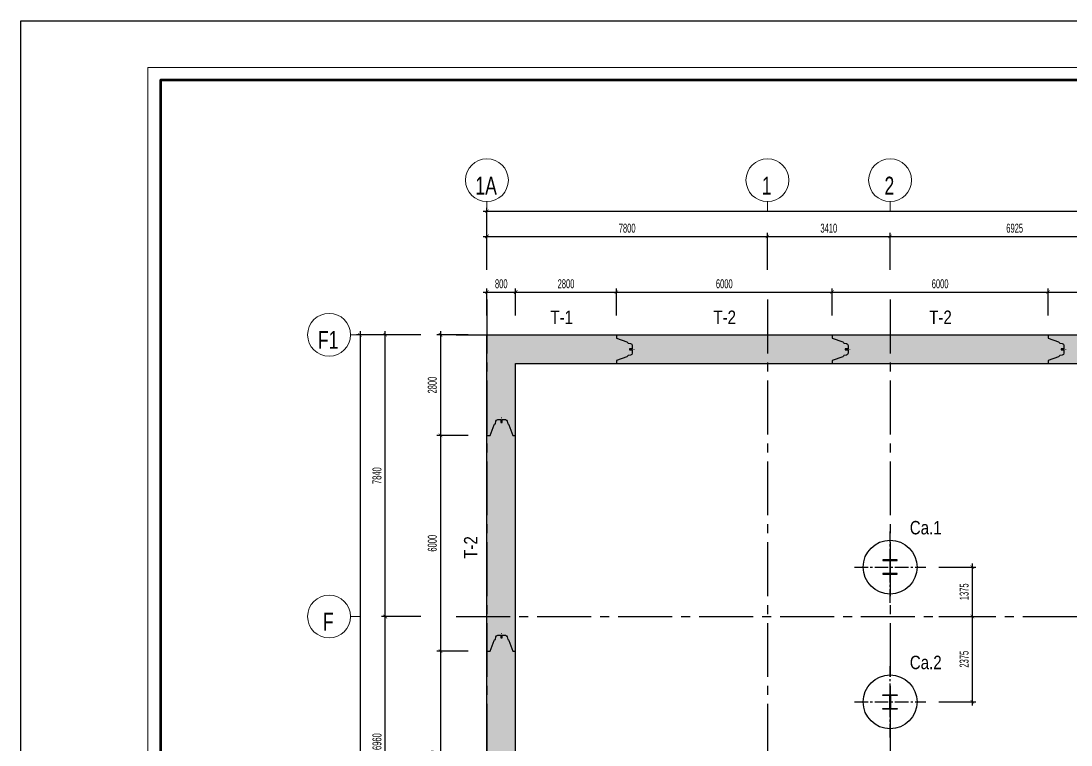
# Model space of a CAD drawing. Extents: x 71 to 1774126, y -14 to 415800.
# Drawn here: x 1549882 to 1579071, y 248796 to 268943 of the extents above; entities that cross this region are included whole.
import ezdxf

# ---------------------------------------------------------------- set-up
doc = ezdxf.new("R2010")
doc.units = 0
doc.header["$LTSCALE"] = 1000
doc.header["$MEASUREMENT"] = 0
doc.header["$PDMODE"] = 3
doc.linetypes.add('CENTER2', pattern=[1.125, 0.75, -0.125, 0.125, -0.125])
doc.layers.get('0').update_dxf_attribs({"linetype": 'CONTINUOUS'})
doc.layers.get('Defpoints').update_dxf_attribs({"linetype": 'CONTINUOUS'})
for name, color, linetype in [('10MIDTEXT', 3, 'CONTINUOUS'), ('CDC.01.AXIS', 160, 'CENTER2'), ('CDC.02.DIM', 1, 'CONTINUOUS'), ('CDC.03.BORDER', 3, 'CONTINUOUS'), ('CDC.05.STEEL', 4, 'CONTINUOUS'), ('CDC.06.TEXT', 2, 'CONTINUOUS'), ('CDC.10.HATCH', 9, 'CONTINUOUS'), ('CDC.16.BIGTEXT', 6, 'CONTINUOUS')]:
    doc.layers.add(name, color=color, linetype=linetype)
doc.layers.add('CDC-KHUNGTEN', color=7, linetype='CONTINUOUS', lineweight=20)
doc.layers.add('KCS_CHI', color=1, linetype='CONTINUOUS', lineweight=15)
doc.styles.add('ARIAL', font='arial.ttf', dxfattribs={"width": 0.6})
doc.dimstyles.new('100', dxfattribs={"dimscale": 100, "dimtxt": 2.5, "dimasz": 1, "dimexe": 1, "dimexo": 0, "dimgap": 1, "dimtad": 1, "dimdec": 0, "dimdsep": 46, "dimtxsty": 'ARIAL', "dimblk": 'ARCHTICK', "dimcen": 1, "dimdle": 1, "dimclrd": 1, "dimclre": 1, "dimclrt": 2, "dimadec": 0, "dimazin": 0, "dimtfac": 0.00072, "dimtdec": 0, "dimtix": 1, "dimtmove": 2, "dimatfit": 3, "dimldrblk": 'ARCHTICK', "dimfxl": 1, "dimtolj": 1, "dimarcsym": 0})

# ---------------------------------------------------------------- blocks, each defined once
blk = doc.blocks.new('_ARCHTICK')
at = {"color": 0, "linetype": 'ByBlock', "const_width": 0.15}
blk.add_lwpolyline([(-0.5, -0.5), (0.5, 0.5)], dxfattribs=at)
blk = doc.blocks.new('*D168')
at = {"layer": 'CDC.02.DIM', "color": 1, "lineweight": -2, "transparency": 16777216}
for p, q in [((1560999, 252371), (1559907, 252371)), ((1560007, 245311), (1560007, 252471)), ((1560999, 245411), (1559907, 245411))]:
    blk.add_line(p, q, dxfattribs=at)
at = {"layer": 'Defpoints', "color": 0, "transparency": 16777216}
for p in [(1560007, 252371), (1560999, 252371), (1560999, 245411)]:
    blk.add_point(p, dxfattribs=at)
at = {"layer": 'CDC.02.DIM', "color": 1, "lineweight": -2, "transparency": 16777216, "xscale": 100, "yscale": 100, "zscale": 100}
for p, rotation in [((1560007, 252371), 90), ((1560007, 245411), 270)]:
    blk.add_blockref('_ARCHTICK', p, dxfattribs=dict(at, rotation=rotation))
at = {"layer": 'CDC.02.DIM', "color": 2, "transparency": 16777216, "insert": (1559779, 248891), "char_height": 250, "attachment_point": 5, "rotation": 90, "style": 'ARIAL'}
blk.add_mtext('\\A1;6960', dxfattribs=at)
blk = doc.blocks.new('*D169')
at = {"layer": 'CDC.02.DIM', "color": 1, "lineweight": -2, "transparency": 16777216}
for p, q in [((1560999, 260211), (1559907, 260211)), ((1560007, 252271), (1560007, 260311)), ((1560999, 252371), (1559907, 252371))]:
    blk.add_line(p, q, dxfattribs=at)
at = {"layer": 'Defpoints', "color": 0, "transparency": 16777216}
for p in [(1560007, 260211), (1560999, 260211), (1560999, 252371)]:
    blk.add_point(p, dxfattribs=at)
at = {"layer": 'CDC.02.DIM', "color": 1, "lineweight": -2, "transparency": 16777216, "xscale": 100, "yscale": 100, "zscale": 100}
for p, rotation in [((1560007, 260211), 90), ((1560007, 252371), 270)]:
    blk.add_blockref('_ARCHTICK', p, dxfattribs=dict(at, rotation=rotation))
at = {"layer": 'CDC.02.DIM', "color": 2, "transparency": 16777216, "insert": (1559779, 256291), "char_height": 250, "attachment_point": 5, "rotation": 90, "style": 'ARIAL'}
blk.add_mtext('\\A1;7840', dxfattribs=at)
blk = doc.blocks.new('*D186')
at = {"layer": 'CDC.02.DIM', "color": 1, "lineweight": -2, "transparency": 16777216}
for p, q in [((1560999, 260211), (1559207, 260211)), ((1559307, 260311), (1559307, 222561)), ((1560999, 222661), (1559207, 222661))]:
    blk.add_line(p, q, dxfattribs=at)
at = {"layer": 'Defpoints', "color": 0, "transparency": 16777216}
for p in [(1560999, 260211), (1559307, 222661), (1560999, 222661)]:
    blk.add_point(p, dxfattribs=at)
at = {"layer": 'CDC.02.DIM', "color": 1, "lineweight": -2, "transparency": 16777216, "xscale": 100, "yscale": 100, "zscale": 100}
for p, rotation in [((1559307, 260211), 90), ((1559307, 222661), 270)]:
    blk.add_blockref('_ARCHTICK', p, dxfattribs=dict(at, rotation=rotation))
at = {"layer": 'CDC.02.DIM', "color": 2, "transparency": 16777216, "insert": (1559079, 241436), "char_height": 250, "attachment_point": 5, "rotation": 90, "style": 'ARIAL'}
blk.add_mtext('\\A1;37550', dxfattribs=at)
blk = doc.blocks.new('*D195')
at = {"layer": 'CDC.02.DIM', "color": 1, "lineweight": -2, "transparency": 16777216}
for p, q in [((1562833, 262020), (1562833, 263048)), ((1570633, 262020), (1570633, 263048)), ((1562733, 262948), (1570733, 262948))]:
    blk.add_line(p, q, dxfattribs=at)
at = {"layer": 'Defpoints', "color": 0, "transparency": 16777216}
for p in [(1570633, 262948), (1562833, 262020), (1570633, 262020)]:
    blk.add_point(p, dxfattribs=at)
at = {"layer": 'CDC.02.DIM', "color": 1, "lineweight": -2, "transparency": 16777216, "xscale": 100, "yscale": 100, "zscale": 100, "rotation": 180}
blk.add_blockref('_ARCHTICK', (1562833, 262948), dxfattribs=at)
at = {"layer": 'CDC.02.DIM', "color": 1, "lineweight": -2, "transparency": 16777216, "xscale": 100, "yscale": 100, "zscale": 100}
blk.add_blockref('_ARCHTICK', (1570633, 262948), dxfattribs=at)
at = {"layer": 'CDC.02.DIM', "color": 2, "transparency": 16777216, "insert": (1566733, 263176), "char_height": 250, "attachment_point": 5, "style": 'ARIAL'}
blk.add_mtext('\\A1;7800', dxfattribs=at)
blk = doc.blocks.new('*D196')
at = {"layer": 'CDC.02.DIM', "color": 1, "lineweight": -2, "transparency": 16777216}
for p, q in [((1570633, 262020), (1570633, 263048)), ((1574043, 262020), (1574043, 263048)), ((1570533, 262948), (1574143, 262948))]:
    blk.add_line(p, q, dxfattribs=at)
at = {"layer": 'Defpoints', "color": 0, "transparency": 16777216}
for p in [(1574043, 262948), (1570633, 262020), (1574043, 262020)]:
    blk.add_point(p, dxfattribs=at)
at = {"layer": 'CDC.02.DIM', "color": 1, "lineweight": -2, "transparency": 16777216, "xscale": 100, "yscale": 100, "zscale": 100, "rotation": 180}
blk.add_blockref('_ARCHTICK', (1570633, 262948), dxfattribs=at)
at = {"layer": 'CDC.02.DIM', "color": 1, "lineweight": -2, "transparency": 16777216, "xscale": 100, "yscale": 100, "zscale": 100}
blk.add_blockref('_ARCHTICK', (1574043, 262948), dxfattribs=at)
at = {"layer": 'CDC.02.DIM', "color": 2, "transparency": 16777216, "insert": (1572338, 263176), "char_height": 250, "attachment_point": 5, "style": 'ARIAL'}
blk.add_mtext('\\A1;3410', dxfattribs=at)
blk = doc.blocks.new('*D197')
at = {"layer": 'CDC.02.DIM', "color": 1, "lineweight": -2, "transparency": 16777216}
for p, q in [((1574043, 262020), (1574043, 263048)), ((1580968, 262020), (1580968, 263048)), ((1573943, 262948), (1581068, 262948))]:
    blk.add_line(p, q, dxfattribs=at)
at = {"layer": 'Defpoints', "color": 0, "transparency": 16777216}
for p in [(1580968, 262948), (1574043, 262020), (1580968, 262020)]:
    blk.add_point(p, dxfattribs=at)
at = {"layer": 'CDC.02.DIM', "color": 1, "lineweight": -2, "transparency": 16777216, "xscale": 100, "yscale": 100, "zscale": 100, "rotation": 180}
blk.add_blockref('_ARCHTICK', (1574043, 262948), dxfattribs=at)
at = {"layer": 'CDC.02.DIM', "color": 1, "lineweight": -2, "transparency": 16777216, "xscale": 100, "yscale": 100, "zscale": 100}
blk.add_blockref('_ARCHTICK', (1580968, 262948), dxfattribs=at)
at = {"layer": 'CDC.02.DIM', "color": 2, "transparency": 16777216, "insert": (1577506, 263176), "char_height": 250, "attachment_point": 5, "style": 'ARIAL'}
blk.add_mtext('\\A1;6925', dxfattribs=at)
blk = doc.blocks.new('*D210')
at = {"layer": 'CDC.02.DIM', "color": 1, "lineweight": -2, "transparency": 16777216}
for p, q in [((1562733, 263648), (1626293, 263648)), ((1562833, 262020), (1562833, 263748)), ((1626193, 262020), (1626193, 263748))]:
    blk.add_line(p, q, dxfattribs=at)
at = {"layer": 'Defpoints', "color": 0, "transparency": 16777216}
for p in [(1626193, 263648), (1562833, 262020), (1626193, 262020)]:
    blk.add_point(p, dxfattribs=at)
at = {"layer": 'CDC.02.DIM', "color": 1, "lineweight": -2, "transparency": 16777216, "xscale": 100, "yscale": 100, "zscale": 100, "rotation": 180}
blk.add_blockref('_ARCHTICK', (1562833, 263648), dxfattribs=at)
at = {"layer": 'CDC.02.DIM', "color": 1, "lineweight": -2, "transparency": 16777216, "xscale": 100, "yscale": 100, "zscale": 100}
blk.add_blockref('_ARCHTICK', (1626193, 263648), dxfattribs=at)
at = {"layer": 'CDC.02.DIM', "color": 2, "transparency": 16777216, "insert": (1594513, 263876), "char_height": 250, "attachment_point": 5, "style": 'ARIAL'}
blk.add_mtext('\\A1;63360', dxfattribs=at)
blk = doc.blocks.new('*D212')
at = {"layer": 'CDC.02.DIM', "color": 1, "lineweight": -2, "transparency": 16777216}
for p, q in [((1575400, 253746), (1576428, 253746)), ((1576328, 253846), (1576328, 252271)), ((1575400, 252371), (1576428, 252371))]:
    blk.add_line(p, q, dxfattribs=at)
at = {"layer": 'Defpoints', "color": 0, "transparency": 16777216}
for p in [(1575400, 253746), (1575400, 252371), (1576328, 252371)]:
    blk.add_point(p, dxfattribs=at)
at = {"layer": 'CDC.02.DIM', "color": 1, "lineweight": -2, "transparency": 16777216, "xscale": 100, "yscale": 100, "zscale": 100}
for p, rotation in [((1576328, 253746), 90), ((1576328, 252371), 270)]:
    blk.add_blockref('_ARCHTICK', p, dxfattribs=dict(at, rotation=rotation))
at = {"layer": 'CDC.02.DIM', "color": 2, "transparency": 16777216, "insert": (1576101, 253059), "char_height": 250, "attachment_point": 5, "rotation": 90, "style": 'ARIAL'}
blk.add_mtext('\\A1;1375', dxfattribs=at)
blk = doc.blocks.new('*D213')
at = {"layer": 'CDC.02.DIM', "color": 1, "lineweight": -2, "transparency": 16777216}
for p, q in [((1575400, 252371), (1576428, 252371)), ((1576328, 252471), (1576328, 249896)), ((1575400, 249996), (1576428, 249996))]:
    blk.add_line(p, q, dxfattribs=at)
at = {"layer": 'Defpoints', "color": 0, "transparency": 16777216}
for p in [(1575400, 252371), (1575400, 249996), (1576328, 249996)]:
    blk.add_point(p, dxfattribs=at)
at = {"layer": 'CDC.02.DIM', "color": 1, "lineweight": -2, "transparency": 16777216, "xscale": 100, "yscale": 100, "zscale": 100}
for p, rotation in [((1576328, 252371), 90), ((1576328, 249996), 270)]:
    blk.add_blockref('_ARCHTICK', p, dxfattribs=dict(at, rotation=rotation))
at = {"layer": 'CDC.02.DIM', "color": 2, "transparency": 16777216, "insert": (1576101, 251184), "char_height": 250, "attachment_point": 5, "rotation": 90, "style": 'ARIAL'}
blk.add_mtext('\\A1;2375', dxfattribs=at)
blk = doc.blocks.new('*D265')
at = {"layer": 'CDC.02.DIM', "color": 1, "lineweight": -2, "transparency": 16777216}
for p, q in [((1562733, 261401), (1563733, 261401)), ((1562833, 260751), (1562833, 261501)), ((1563633, 260751), (1563633, 261501))]:
    blk.add_line(p, q, dxfattribs=at)
at = {"layer": 'Defpoints', "color": 0, "transparency": 16777216}
for p in [(1563633, 261401), (1562833, 260751), (1563633, 260751)]:
    blk.add_point(p, dxfattribs=at)
at = {"layer": 'CDC.02.DIM', "color": 1, "lineweight": -2, "transparency": 16777216, "xscale": 100, "yscale": 100, "zscale": 100, "rotation": 180}
blk.add_blockref('_ARCHTICK', (1562833, 261401), dxfattribs=at)
at = {"layer": 'CDC.02.DIM', "color": 1, "lineweight": -2, "transparency": 16777216, "xscale": 100, "yscale": 100, "zscale": 100}
blk.add_blockref('_ARCHTICK', (1563633, 261401), dxfattribs=at)
at = {"layer": 'CDC.02.DIM', "color": 2, "transparency": 16777216, "insert": (1563233, 261629), "char_height": 250, "attachment_point": 5, "style": 'ARIAL'}
blk.add_mtext('\\A1;800', dxfattribs=at)
blk = doc.blocks.new('*D266')
at = {"layer": 'CDC.02.DIM', "color": 1, "lineweight": -2, "transparency": 16777216}
for p, q in [((1563533, 261401), (1566533, 261401)), ((1563633, 260751), (1563633, 261501)), ((1566433, 260751), (1566433, 261501))]:
    blk.add_line(p, q, dxfattribs=at)
at = {"layer": 'Defpoints', "color": 0, "transparency": 16777216}
for p in [(1566433, 261401), (1563633, 260751), (1566433, 260751)]:
    blk.add_point(p, dxfattribs=at)
at = {"layer": 'CDC.02.DIM', "color": 1, "lineweight": -2, "transparency": 16777216, "xscale": 100, "yscale": 100, "zscale": 100, "rotation": 180}
blk.add_blockref('_ARCHTICK', (1563633, 261401), dxfattribs=at)
at = {"layer": 'CDC.02.DIM', "color": 1, "lineweight": -2, "transparency": 16777216, "xscale": 100, "yscale": 100, "zscale": 100}
blk.add_blockref('_ARCHTICK', (1566433, 261401), dxfattribs=at)
at = {"layer": 'CDC.02.DIM', "color": 2, "transparency": 16777216, "insert": (1565033, 261629), "char_height": 250, "attachment_point": 5, "style": 'ARIAL'}
blk.add_mtext('\\A1;2800', dxfattribs=at)
blk = doc.blocks.new('*D267')
at = {"layer": 'CDC.02.DIM', "color": 1, "lineweight": -2, "transparency": 16777216}
for p, q in [((1566333, 261401), (1572533, 261401)), ((1566433, 260751), (1566433, 261501)), ((1572433, 260751), (1572433, 261501))]:
    blk.add_line(p, q, dxfattribs=at)
at = {"layer": 'Defpoints', "color": 0, "transparency": 16777216}
for p in [(1572433, 261401), (1566433, 260751), (1572433, 260751)]:
    blk.add_point(p, dxfattribs=at)
at = {"layer": 'CDC.02.DIM', "color": 1, "lineweight": -2, "transparency": 16777216, "xscale": 100, "yscale": 100, "zscale": 100, "rotation": 180}
blk.add_blockref('_ARCHTICK', (1566433, 261401), dxfattribs=at)
at = {"layer": 'CDC.02.DIM', "color": 1, "lineweight": -2, "transparency": 16777216, "xscale": 100, "yscale": 100, "zscale": 100}
blk.add_blockref('_ARCHTICK', (1572433, 261401), dxfattribs=at)
at = {"layer": 'CDC.02.DIM', "color": 2, "transparency": 16777216, "insert": (1569433, 261629), "char_height": 250, "attachment_point": 5, "style": 'ARIAL'}
blk.add_mtext('\\A1;6000', dxfattribs=at)
blk = doc.blocks.new('*D268')
at = {"layer": 'CDC.02.DIM', "color": 1, "lineweight": -2, "transparency": 16777216}
for p, q in [((1572333, 261401), (1578533, 261401)), ((1572433, 260751), (1572433, 261501)), ((1578433, 260751), (1578433, 261501))]:
    blk.add_line(p, q, dxfattribs=at)
at = {"layer": 'Defpoints', "color": 0, "transparency": 16777216}
for p in [(1578433, 261401), (1572433, 260751), (1578433, 260751)]:
    blk.add_point(p, dxfattribs=at)
at = {"layer": 'CDC.02.DIM', "color": 1, "lineweight": -2, "transparency": 16777216, "xscale": 100, "yscale": 100, "zscale": 100, "rotation": 180}
blk.add_blockref('_ARCHTICK', (1572433, 261401), dxfattribs=at)
at = {"layer": 'CDC.02.DIM', "color": 1, "lineweight": -2, "transparency": 16777216, "xscale": 100, "yscale": 100, "zscale": 100}
blk.add_blockref('_ARCHTICK', (1578433, 261401), dxfattribs=at)
at = {"layer": 'CDC.02.DIM', "color": 2, "transparency": 16777216, "insert": (1575433, 261629), "char_height": 250, "attachment_point": 5, "style": 'ARIAL'}
blk.add_mtext('\\A1;6000', dxfattribs=at)
blk = doc.blocks.new('*D269')
at = {"layer": 'CDC.02.DIM', "color": 1, "lineweight": -2, "transparency": 16777216}
for p, q in [((1578333, 261401), (1584533, 261401)), ((1578433, 260751), (1578433, 261501)), ((1584433, 260751), (1584433, 261501))]:
    blk.add_line(p, q, dxfattribs=at)
at = {"layer": 'Defpoints', "color": 0, "transparency": 16777216}
for p in [(1584433, 261401), (1578433, 260751), (1584433, 260751)]:
    blk.add_point(p, dxfattribs=at)
at = {"layer": 'CDC.02.DIM', "color": 1, "lineweight": -2, "transparency": 16777216, "xscale": 100, "yscale": 100, "zscale": 100, "rotation": 180}
blk.add_blockref('_ARCHTICK', (1578433, 261401), dxfattribs=at)
at = {"layer": 'CDC.02.DIM', "color": 1, "lineweight": -2, "transparency": 16777216, "xscale": 100, "yscale": 100, "zscale": 100}
blk.add_blockref('_ARCHTICK', (1584433, 261401), dxfattribs=at)
at = {"layer": 'CDC.02.DIM', "color": 2, "transparency": 16777216, "insert": (1581433, 261629), "char_height": 250, "attachment_point": 5, "style": 'ARIAL'}
blk.add_mtext('\\A1;6000', dxfattribs=at)
blk = doc.blocks.new('*D279')
at = {"layer": 'CDC.02.DIM', "color": 1, "lineweight": -2, "transparency": 16777216}
for p, q in [((1562312, 260211), (1561444, 260211)), ((1561544, 260311), (1561544, 257311)), ((1562312, 257411), (1561444, 257411))]:
    blk.add_line(p, q, dxfattribs=at)
at = {"layer": 'Defpoints', "color": 0, "transparency": 16777216}
for p in [(1562312, 260211), (1561544, 257411), (1562312, 257411)]:
    blk.add_point(p, dxfattribs=at)
at = {"layer": 'CDC.02.DIM', "color": 1, "lineweight": -2, "transparency": 16777216, "xscale": 100, "yscale": 100, "zscale": 100}
for p, rotation in [((1561544, 260211), 90), ((1561544, 257411), 270)]:
    blk.add_blockref('_ARCHTICK', p, dxfattribs=dict(at, rotation=rotation))
at = {"layer": 'CDC.02.DIM', "color": 2, "transparency": 16777216, "insert": (1561317, 258811), "char_height": 250, "attachment_point": 5, "rotation": 90, "style": 'ARIAL'}
blk.add_mtext('\\A1;2800', dxfattribs=at)
blk = doc.blocks.new('*D280')
at = {"layer": 'CDC.02.DIM', "color": 1, "lineweight": -2, "transparency": 16777216}
for p, q in [((1561544, 257511), (1561544, 251311)), ((1562312, 257411), (1561444, 257411)), ((1562312, 251411), (1561444, 251411))]:
    blk.add_line(p, q, dxfattribs=at)
at = {"layer": 'Defpoints', "color": 0, "transparency": 16777216}
for p in [(1562312, 257411), (1561544, 251411), (1562312, 251411)]:
    blk.add_point(p, dxfattribs=at)
at = {"layer": 'CDC.02.DIM', "color": 1, "lineweight": -2, "transparency": 16777216, "xscale": 100, "yscale": 100, "zscale": 100}
for p, rotation in [((1561544, 257411), 90), ((1561544, 251411), 270)]:
    blk.add_blockref('_ARCHTICK', p, dxfattribs=dict(at, rotation=rotation))
at = {"layer": 'CDC.02.DIM', "color": 2, "transparency": 16777216, "insert": (1561317, 254411), "char_height": 250, "attachment_point": 5, "rotation": 90, "style": 'ARIAL'}
blk.add_mtext('\\A1;6000', dxfattribs=at)
blk = doc.blocks.new('*D281')
at = {"layer": 'CDC.02.DIM', "color": 1, "lineweight": -2, "transparency": 16777216}
for p, q in [((1562312, 251411), (1561444, 251411)), ((1561544, 251511), (1561544, 245311)), ((1562312, 245411), (1561444, 245411))]:
    blk.add_line(p, q, dxfattribs=at)
at = {"layer": 'Defpoints', "color": 0, "transparency": 16777216}
for p in [(1562312, 251411), (1561544, 245411), (1562312, 245411)]:
    blk.add_point(p, dxfattribs=at)
at = {"layer": 'CDC.02.DIM', "color": 1, "lineweight": -2, "transparency": 16777216, "xscale": 100, "yscale": 100, "zscale": 100}
for p, rotation in [((1561544, 251411), 90), ((1561544, 245411), 270)]:
    blk.add_blockref('_ARCHTICK', p, dxfattribs=dict(at, rotation=rotation))
at = {"layer": 'CDC.02.DIM', "color": 2, "transparency": 16777216, "insert": (1561317, 248411), "char_height": 250, "attachment_point": 5, "rotation": 90, "style": 'ARIAL'}
blk.add_mtext('\\A1;6000', dxfattribs=at)
blk = doc.blocks.new('TV')
at = {"layer": 'CDC.05.STEEL'}
blk.add_lwpolyline([(1570016, 184770), (1570016, 184676), (1570308, 184570, -0.192509), (1570341, 184535), (1570411, 184523, -0.367428), (1570456, 184470), (1570456, 184378), (1570379, 184378), (1570379, 184348), (1570456, 184348), (1570456, 184257, -0.367428), (1570411, 184204), (1570341, 184192, -0.192509), (1570308, 184157), (1570016, 184051), (1570015, 183970)], format="xyb", dxfattribs=at)
at = {"layer": 'CDC.05.STEEL', "const_width": 11.5}
for points in [[(1570396, 184370, 1), (1570396, 184358, 1)], [(1570510, 184370, -1), (1570510, 184358, -1)]]:
    blk.add_lwpolyline(points, format="xyb", close=True, dxfattribs=at)
at = {"layer": 'CDC.05.STEEL', "const_width": 10}
blk.add_lwpolyline([(1570502, 184364), (1570396, 184364)], dxfattribs=at)
blk = doc.blocks.new('KINGPOST')
at = {"layer": 'CDC.05.STEEL', "color": 4}
for p, q in [((1656675, 236723, 0), (1656675, 236744, 0)), ((1656675, 236744, 0), (1657075, 236744, 0)), ((1656865, 236723, 0), (1656675, 236723, 0)), ((1656865, 236364, 0), (1656865, 236723, 0)), ((1657075, 236723, 0), (1656884, 236723, 0)), ((1656884, 236723, 0), (1656884, 236364, 0)), ((1657075, 236744, 0), (1657075, 236723, 0)), ((1656675, 236344, 0), (1656675, 236364, 0)), ((1656675, 236364, 0), (1656865, 236364, 0)), ((1657075, 236344, 0), (1656675, 236344, 0)), ((1656884, 236364, 0), (1657075, 236364, 0)), ((1657075, 236364, 0), (1657075, 236344, 0))]:
    blk.add_line(p, q, dxfattribs=at)
blk = doc.blocks.new('KHUNG TEN')
at = {"layer": 'CDC-KHUNGTEN', "color": 8}
blk.add_lwpolyline([(75096, 1100), (83000, 1100), (83000, 58300), (3000, 58300), (3000, 1100), (75096, 1100)], dxfattribs=at)
at = {"layer": 'CDC-KHUNGTEN', "color": 255, "lineweight": 60}
blk.add_lwpolyline([(74900, 1400), (74900, 58000), (3300, 58000), (3300, 1400), (74900, 1400)], close=True, dxfattribs=at)
at = {"layer": 'Defpoints', "color": 1, "ltscale": 0.2}
blk.add_lwpolyline([(0, 0), (0, 59400), (84100, 59400), (84100, 0), (0, 0)], close=True, dxfattribs=at)

msp = doc.modelspace()

# ---------------------------------------------------------------- hatches: boundary and pattern name
at = {"layer": 'CDC.10.HATCH'}
h = msp.add_hatch(dxfattribs=at)
h.set_pattern_fill('CHAU-01', color=256, scale=100, style=0, pattern_type=2)
h.set_pattern_definition([(50, (0, 73428.8), (717.26018, -62.75213), [75, -825]), (355, (0, 73428.8), (-138.75133, 752.19213), [60, -660]), (100.4514, (59.8, 73423.6), (578.50938, 689.43954), [63.7402, -701.1421]), (46.1842, (0, 73628.8), (1067.24105, -165.519), [112.5, -1237.5]), (96.6356, (88.9, 73615), (934.6627, 974.1179), [95.6103, -1051.713]), (351.1842, (0, 73628.8), (934.66195, 974.1186), [90, -990]), (21, (100, 73578.8), (596.90705, -402.6189), [75, -825]), (326, (100, 73578.8), (243.31533, 725.15005), [60, -660]), (71.4514, (149.74, 73545.25), (840.22263, 322.5305), [63.7402, -701.1421]), (37.5, (0, 73428.8), (12.159855, 332.893854), [0, -652, 0, -670, 0, -662.5]), (7.5, (0, 73428.8), (263.06954, 394.41171), [0, -382, 0, -637, 0, -252.5]), (327.5, (-223, 73428.8), (533.822436, -22.55487), [0, -250, 0, -780, 0, -1035]), (317.5, (-323, 73428.8), (583.18617, 100.10498), [0, -325, 0, -518, 0, -735]), (45, (0, 73428.8), (-300.52038, 300.52038), []), (45, (0, 73551.3), (-300.52038, 300.52038), [])])
h.paths.add_polyline_path([(1626193.1, 260211.4), (1562833.1, 260211.4), (1562833.1, 222661.4), (1621724.5, 222661.4), (1626193.1, 227130)])
h.paths.add_polyline_path([(1625393.1, 259411.4), (1625393.1, 227461.4), (1621393.1, 223461.4), (1563633.1, 223461.4), (1563633.1, 259411.4)], flags=16)

# ---------------------------------------------------------------- linework, layer by layer
at = {"layer": 'CDC.01.AXIS', "ltscale": 2}
for p, q in [((1562833.1, 261189.4), (1562833.1, 221747.4)), ((1570633.1, 261189.4), (1570633.1, 221747.4)), ((1574043.1, 261189.4), (1574043.1, 221747.4)), ((1561983.4, 260211.4), (1626948.1, 260211.4)), ((1561983.4, 252371.4), (1626948.1, 252371.4))]:
    msp.add_line(p, q, dxfattribs=at)
at = {"layer": 'CDC.01.AXIS', "color": 251, "ltscale": 0.5}
for p, q in [((1574043.1, 252756.4), (1574043.1, 254736.4)), ((1573053.1, 253746.4), (1575033.1, 253746.4)), ((1574043.1, 249006.4), (1574043.1, 250986.4)), ((1573053.1, 249996.4), (1575033.1, 249996.4))]:
    msp.add_line(p, q, dxfattribs=at)
at = {"layer": 'CDC.03.BORDER', "ltscale": 1.5}
for centre in [(1574043.1, 253746.4), (1574043.1, 249996.4)]:
    msp.add_circle(centre, 750, dxfattribs=at)
at = {"layer": 'CDC.05.STEEL'}
for points in [[(1562833.1, 222661.4), (1562833.1, 260211.4), (1626193.1, 260211.4), (1626193.1, 227130), (1621724.5, 222661.4)], [(1563633.1, 223461.4), (1563633.1, 259411.4), (1625393.1, 259411.4), (1625393.1, 227461.4), (1621393.1, 223461.4)]]:
    msp.add_lwpolyline(points, close=True, dxfattribs=at)
at = {"layer": 'KCS_CHI'}
for p, q in [((1562833.1, 263647.9), (1562833.1, 263915.9)), ((1570633.1, 263647.9), (1570633.1, 263915.9)), ((1574043.1, 263647.9), (1574043.1, 263915.9)), ((1559306.9, 260211.4), (1559043.4, 260211.4)), ((1559306.9, 252371.4), (1559043.4, 252371.4))]:
    msp.add_line(p, q, dxfattribs=at)
for centre in [(1562833.1, 264512.5), (1570633.1, 264512.5), (1574043.1, 264512.5), (1558446.8, 260211.4), (1558446.8, 252371.4)]:
    msp.add_circle(centre, 596.6, dxfattribs=at)

# ---------------------------------------------------------------- block references
at = {"layer": 'CDC.05.STEEL', "color": 4}
msp.add_blockref('TV', (-3582.3, 75441.1), dxfattribs=at)
at = {"layer": 'CDC.05.STEEL'}
for name, p in [('TV', (2417.7, 75441.1)), ('TV', (8417.7, 75441.1)), ('KINGPOST', (-82831.5, 13452.6, 0))]:
    msp.add_blockref(name, p, dxfattribs=at)
at = {"layer": 'CDC.05.STEEL', "rotation": 90}
for p in [(1747603.4, -1312604.2), (1747603.4, -1318604.2)]:
    msp.add_blockref('TV', p, dxfattribs=at)
at = {"layer": 'CDC.05.STEEL', "xscale": -1, "rotation": 180}
msp.add_blockref('KINGPOST', (-82831.5, 490290.2, 0), dxfattribs=at)
at = {"layer": 'CDC.06.TEXT', "xscale": 1.173810693645805, "yscale": 1.173810693645805, "zscale": 1.173810693645805}
msp.add_blockref('KHUNG TEN', (1549882.2, 199218.5), dxfattribs=at)

# ---------------------------------------------------------------- texts
at = {"layer": '10MIDTEXT', "color": 6, "style": 'ARIAL', "width": 0.8}
for s, p in [('T-1', (1564598.6, 260511.1)), ('T-2', (1569129.5, 260511.1)), ('T-2', (1575129.5, 260511.1)), ('Ca.1', (1574590.4, 254656.9)), ('Ca.2', (1574590.4, 250906.9))]:
    msp.add_text(s, height=375, dxfattribs=at).set_placement(p)
msp.add_text('T-2', height=375, rotation=90, dxfattribs=at).set_placement((1562571.4, 253978.9))
at = {"layer": 'CDC.16.BIGTEXT', "char_height": 500, "width": 464.64, "attachment_point": 8, "line_spacing_factor": 0.938532}
for s, insert in [('{\\fArial|b0|i0|c0|p34;\\W0.7;1A}', (1562812.1, 264109.6)), ('{\\fArial|b0|i0|c0|p34;\\W0.7;1}', (1570612.1, 264109.6)), ('{\\fArial|b0|i0|c0|p34;\\W0.7;2}', (1574022.1, 264109.6)), ('{\\fArial|b0|i0|c0|p34;\\W0.7;F1}', (1558421.6, 259820.7)), ('{\\fArial|b0|i0|c0|p34;\\W0.7;F}', (1558421.6, 251980.7))]:
    msp.add_mtext(s, dxfattribs=dict(at, insert=insert))

# ---------------------------------------------------------------- dimensions: what is measured, and where the dimension line sits
at = {"layer": 'CDC.02.DIM'}
for base, p1, p2, picture, middle in [((1626193.1, 263647.9), (1562833.1, 262019.7), (1626193.1, 262019.7), '*D210', (1594513.1, 263875.6)), ((1570633.1, 262947.9), (1562833.1, 262019.7), (1570633.1, 262019.7), '*D195', (1566733.1, 263175.6)), ((1574043.1, 262947.9), (1570633.1, 262019.7), (1574043.1, 262019.7), '*D196', (1572338.1, 263175.6)), ((1580968.1, 262947.9), (1574043.1, 262019.7), (1580968.1, 262019.7), '*D197', (1577505.6, 263175.6))]:
    dim = msp.add_linear_dim(base=base, p1=p1, p2=p2, dimstyle='100', dxfattribs=at)
    dim.commit()
    dim.dimension.update_dxf_attribs({"geometry": picture, "text_midpoint": middle})
for base, p1, p2, picture, middle in [((1563633.1, 261401.5), (1562833.1, 260751.3), (1563633.1, 260751.3), '*D265', (1563233.1, 261629.1)), ((1566433.3, 261401.5), (1563633.1, 260751.3), (1566433.3, 260751.3), '*D266', (1565033.2, 261629.1)), ((1572433.3, 261401.5), (1566433.3, 260751.3), (1572433.3, 260751.3), '*D267', (1569433.3, 261629.1)), ((1578433.3, 261401.5), (1572433.3, 260751.3), (1578433.3, 260751.3), '*D268', (1575433.3, 261629.1)), ((1584433.3, 261401.5), (1578433.3, 260751.3), (1584433.3, 260751.3), '*D269', (1581433.3, 261629.1))]:
    dim = msp.add_linear_dim(base=base, p1=p1, p2=p2, dimstyle='100', override={"dimarcsym": 1}, dxfattribs=at)
    dim.commit()
    dim.dimension.update_dxf_attribs({"geometry": picture, "text_midpoint": middle})
for base, p1, p2, picture, middle in [((1559306.9, 222661.4), (1560999.4, 260211.4), (1560999.4, 222661.4), '*D186', (1559079.2, 241436.4)), ((1560006.9, 260211.4), (1560999.4, 252371.4), (1560999.4, 260211.4), '*D169', (1559779.3, 256291.4)), ((1560006.9, 252371.4), (1560999.4, 245411.4), (1560999.4, 252371.4), '*D168', (1559779.3, 248891.4))]:
    dim = msp.add_linear_dim(base=base, p1=p1, p2=p2, angle=90, dimstyle='100', dxfattribs=at)
    dim.commit()
    dim.dimension.update_dxf_attribs({"geometry": picture, "text_midpoint": middle})
for base, p1, p2, picture, middle in [((1561544.2, 257411.4), (1562311.8, 260211.4), (1562311.8, 257411.4), '*D279', (1561316.6, 258811.4)), ((1561544.2, 251411.4), (1562311.8, 257411.4), (1562311.8, 251411.4), '*D280', (1561316.6, 254411.4)), ((1576328.3, 252371.4), (1575400.4, 253746.4), (1575400.4, 252371.4), '*D212', (1576100.6, 253058.9)), ((1576328.3, 249996.4), (1575400.4, 252371.4), (1575400.4, 249996.4), '*D213', (1576100.6, 251183.9)), ((1561544.2, 245411.4), (1562311.8, 251411.4), (1562311.8, 245411.4), '*D281', (1561316.6, 248411.4))]:
    dim = msp.add_linear_dim(base=base, p1=p1, p2=p2, angle=90, dimstyle='100', override={"dimarcsym": 1}, dxfattribs=at)
    dim.commit()
    dim.dimension.update_dxf_attribs({"geometry": picture, "text_midpoint": middle})

doc.saveas('drawing.dxf')
